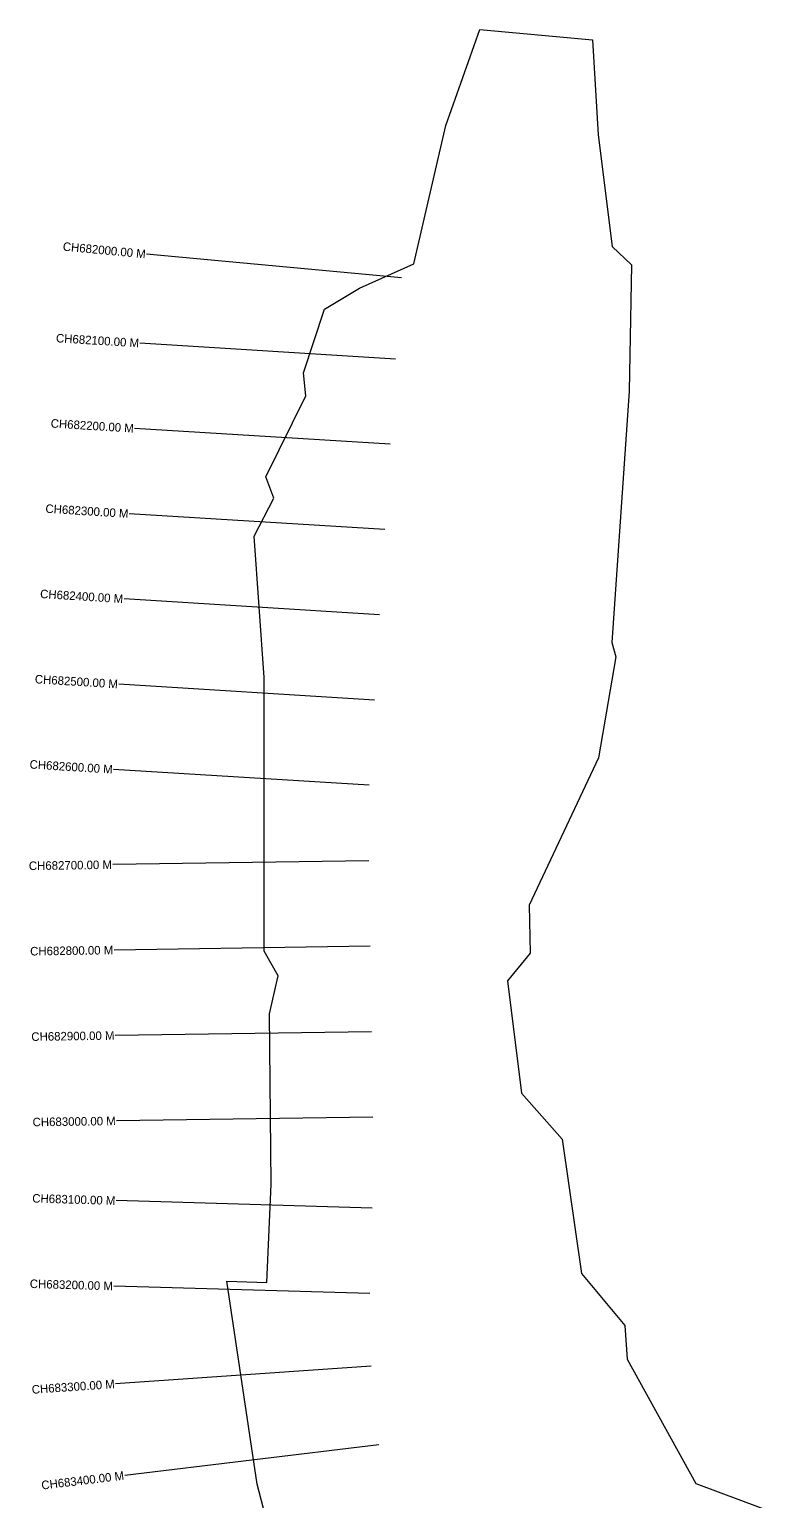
# Model space of a CAD drawing. Header units: metres. Extents: x 338083 to 340320, y 1765587 to 1769927.
# Drawn here: x 338083 to 338965, y 1768204 to 1769927 of the extents above; entities that cross this region are included whole.
import ezdxf
from ezdxf.enums import TextEntityAlignment as Align

# ---------------------------------------------------------------- set-up
doc = ezdxf.new("R2010")
doc.units = ezdxf.units.M
for name, color, linetype in [('CS', 134, 'Continuous'), ('CSMark', 6, 'Continuous'), ('village', 3, 'Continuous')]:
    doc.layers.add(name, color=color, linetype=linetype)

msp = doc.modelspace()

# ---------------------------------------------------------------- linework, layer by layer
at = {"layer": 'CS'}
for p, q in [((338518.9, 1769636.4), (338220.2, 1769664.1)), ((338511.8, 1769541.3), (338212.4, 1769559.8)), ((338505.6, 1769441.5), (338206.2, 1769460)), ((338499.4, 1769341.7), (338200, 1769360.2)), ((338493.2, 1769241.9), (338193.8, 1769260.4)), ((338487.1, 1769142.1), (338187.6, 1769160.6)), ((338480.9, 1769042.3), (338181.5, 1769060.8)), ((338480.7, 1768953.8), (338180.7, 1768949.4)), ((338482.2, 1768853.8), (338182.2, 1768849.4)), ((338483.6, 1768753.8), (338183.6, 1768749.4)), ((338485.1, 1768653.8), (338185.1, 1768649.4)), ((338484.6, 1768547.3), (338184.7, 1768556)), ((338481.7, 1768447.4), (338181.8, 1768456)), ((338483.2, 1768362.1), (338183.9, 1768341.6)), ((338492.5, 1768270.3), (338194.6, 1768234.4))]:
    msp.add_line(p, q, dxfattribs=at)
at = {"layer": 'village', "color": 3, "true_color": 0x00ff00}
msp.add_polyline3d([(338409.2, 1767996.1, 0), (338349.9, 1768224, 0), (338314.2, 1768461.9, 0), (338361, 1768460.1, 0), (338366, 1768575.3, 0), (338364.1, 1768774.7, 0), (338374.2, 1768819.2, 0), (338357.9, 1768848, 0), (338357.9, 1769168.5, 0), (338346.1, 1769334.1, 0), (338369.2, 1769378.4, 0), (338360, 1769403.2, 0), (338406.8, 1769498.1, 0), (338404.1, 1769525.3, 0), (338428.8, 1769599.6, 0), (338469.8, 1769624.2, 0), (338533.5, 1769652.8, 0), (338570.9, 1769814.8, 0), (338610.7, 1769927.1, 0), (338742.5, 1769915, 0), (338749.4, 1769803.7, 0), (338765.8, 1769673, 0), (338788.1, 1769651.7, 0), (338785.4, 1769503.5, 0), (338765.3, 1769209.5, 0), (338769.8, 1769192.8, 0), (338749.5, 1769074.5, 0), (338668.3, 1768902.1, 0), (338669.5, 1768845.6, 0), (338643, 1768813.5, 0), (338659.3, 1768681.9, 0), (338707, 1768628, 0), (338729.9, 1768470.6, 0), (338780.6, 1768410, 0), (338783.4, 1768370.3, 0), (338863.8, 1768224.7, 0), (338965.3, 1768187.1, 0)], dxfattribs=at)

# ---------------------------------------------------------------- texts
at = {"layer": 'CSMark'}
for s, rotation, p in [('CH682000.00 M', 354.7032, (338219.2, 1769664.2)), ('CH682100.00 M', 356.455, (338211.4, 1769559.9)), ('CH682200.00 M', 356.455, (338205.2, 1769460.1)), ('CH682300.00 M', 356.455, (338199, 1769360.3)), ('CH682400.00 M', 356.455, (338192.8, 1769260.5)), ('CH682500.00 M', 356.455, (338186.6, 1769160.7)), ('CH682600.00 M', 356.455, (338180.5, 1769060.9)), ('CH682700.00 M', 0.837, (338179.7, 1768949.4)), ('CH682800.00 M', 0.837, (338181.2, 1768849.4)), ('CH682900.00 M', 0.837, (338182.6, 1768749.4)), ('CH683000.00 M', 0.837, (338184.1, 1768649.4)), ('CH683100.00 M', 358.3514, (338183.7, 1768556)), ('CH683200.00 M', 358.3514, (338180.8, 1768456)), ('CH683300.00 M', 3.9194, (338182.9, 1768341.5)), ('CH683400.00 M', 6.8563, (338193.7, 1768234.3))]:
    msp.add_text(s, height=10, rotation=rotation, dxfattribs=at).set_placement(p, align=Align.MIDDLE_RIGHT)

doc.saveas('drawing.dxf')
